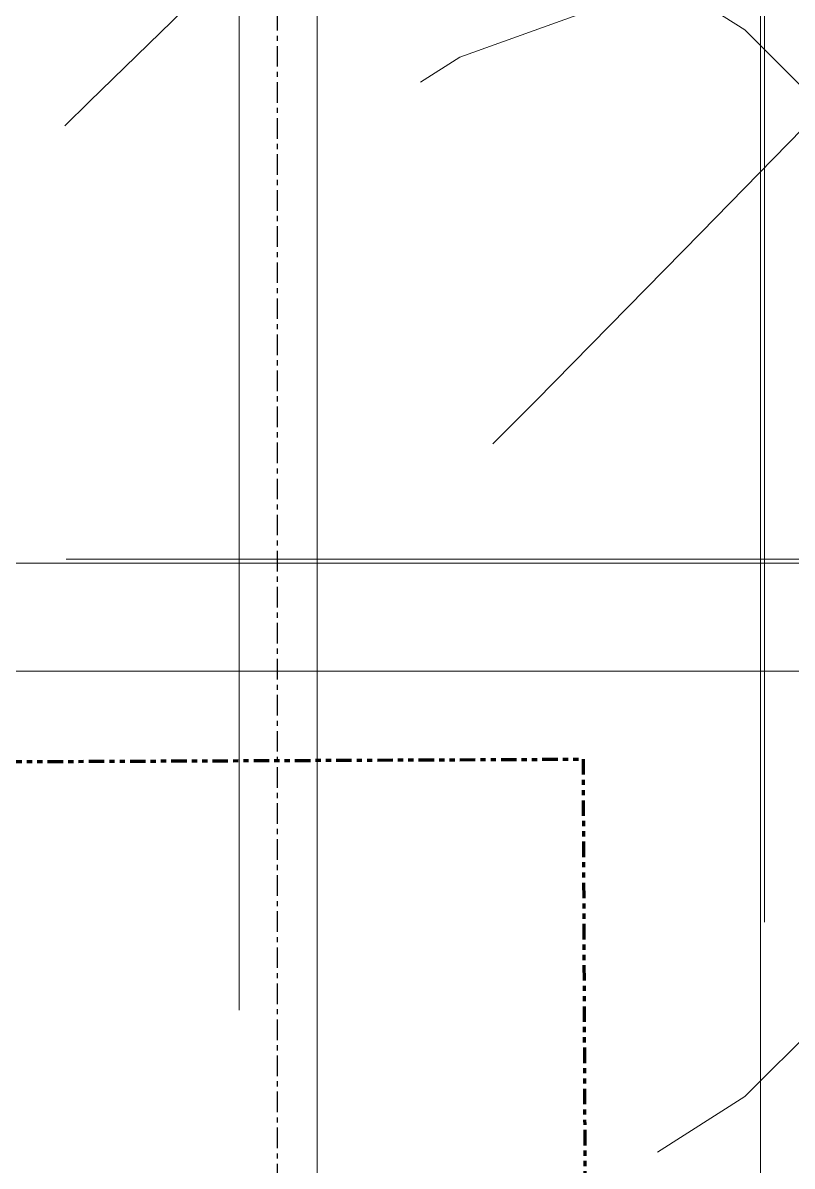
# Model space of a CAD drawing. Header units: inches. Extents: x 9391 to 11530, y 1186 to 2858.
# Drawn here: x 11274.07 to 11292.73, y 2606.84 to 2634.58 of the extents above; entities that cross this region are included whole.
import ezdxf

# ---------------------------------------------------------------- set-up
doc = ezdxf.new("R2010")
doc.units = ezdxf.units.IN
doc.header["$MEASUREMENT"] = 0
doc.linetypes.add('Double Dash 3_8_', pattern=[1, 0.375, -0.125, 0.125, -0.125, 0.125, -0.125])
doc.linetypes.add('Grid Line 1_2_', pattern=[0.875, 0.5, -0.125, 0.125, -0.125])
for name, color, linetype, lineweight in [('A-DETL-GENF-1', 254, 'Continuous', 9), ('A-DETL-GENF-2', 253, 'Continuous', 9), ('A-DETL-GENF-3', 9, 'Continuous', 9), ('C-PROP-LINE', 91, 'Double Dash 3_8_', 211), ('S-GRID-1', 1, 'Grid Line 1_2_', 30)]:
    doc.layers.add(name, color=color, linetype=linetype, lineweight=lineweight)

# ---------------------------------------------------------------- blocks, each defined once
blk = doc.blocks.new('magnolia 26756 - magnolia 26756-1522554-FLOOR PLAN - ROOF')
at = {"layer": 'A-DETL-GENF-1'}
for p, q in [((0, 6.019), (0, 7.6)), ((0, 4.463), (0, 6.666)), ((0, 6.666), (0, 4.842)), ((11.198, 5.53), (10.613, 6.126)), ((0, 5.23), (0, 6.019)), ((16.589, 0), (11.198, 5.53)), ((0, 4.644), (0, 5.23)), ((0, 4.842), (0, 4.632)), ((0, 4.632), (0, 4.644)), ((0, 1.867), (0, 4.463)), ((0, -0.103), (0, 2.133)), ((0, 2.133), (0, 2.076)), ((0, 2.076), (0, 1.825)), ((0, 1.788), (0, 1.867)), ((0, 1.825), (0, 1.78)), ((0, 1.78), (0, 1.788)), ((-15.923, 0), (-13.732, 0)), ((-14.568, 0), (-15.518, 0)), ((-14.199, 0), (-15.031, 0)), ((-14.948, 0), (-14.474, 0)), ((-14.121, 0), (-14.744, 0)), ((-14.725, 0), (-14.199, 0)), ((-14.202, 0), (-14.568, 0)), ((-14.474, 0), (-13.115, 0)), ((-13.905, 0), (-14.202, 0)), ((-11.923, 0), (-14.121, 0)), ((-13.732, 0), (-13.905, 0)), ((-13.466, 0), (-13.796, 0)), ((-13.054, 0), (-13.466, 0)), ((-13.115, 0), (-12.599, 0)), ((-12.942, 0), (-13.054, 0)), ((-12.864, 0), (-12.942, 0)), ((-12.599, 0), (-12.864, 0)), ((-11.953, 0), (-12.066, 0)), ((-12.066, 0), (-11.691, 0)), ((-11.97, 0), (-11.953, 0)), ((-11.4, 0), (-11.923, 0)), ((-11.691, 0), (-11.351, 0)), ((-10.869, 0), (-11.4, 0)), ((-11.351, 0), (-10.417, 0)), ((-10.417, 0), (-10.09, 0)), ((-10.09, 0), (-9.733, 0)), ((-9.733, 0), (-9.283, 0)), ((-9.283, 0), (-9.122, 0)), ((-9.122, 0), (-8.999, 0)), ((-8.999, 0), (-8.907, 0)), ((-8.907, 0), (-8.799, 0)), ((-8.799, 0), (-8.585, 0)), ((-8.585, 0), (-8.333, 0)), ((-8.333, 0), (-8.057, 0)), ((-8.057, 0), (-7.775, 0)), ((-7.775, 0), (-7.5, 0)), ((-7.5, 0), (-7.247, 0)), ((-7.247, 0), (-7.033, 0)), ((-7.033, 0), (-6.281, 0)), ((-6.281, 0), (-5.713, 0)), ((-5.713, 0), (-5.443, 0)), ((-5.2, 0), (-5.479, 0)), ((-5.443, 0), (-5.2, 0)), ((-3.304, 0), (-3.012, 0)), ((-3.012, 0), (-2.796, 0)), ((-2.796, 0), (-2.666, 0)), ((-2.666, 0), (-1.882, 0)), ((-2.466, 0), (-2.584, 0)), ((-2.41, 0), (-2.466, 0)), ((-2.287, 0), (-2.41, 0)), ((-2.09, 0), (-2.287, 0)), ((-0.432, 0), (-2.09, 0)), ((-1.882, 0), (-1.251, 0)), ((-1.035, 0), (-1.267, 0)), ((-1.267, 0), (-0.495, 0)), ((-1.251, 0), (-1.067, 0)), ((-1.067, 0), (-1.086, 0)), ((-1.086, 0), (-1.044, 0)), ((-1.044, 0), (-0.979, 0)), ((-0.936, 0), (-1.035, 0)), ((-0.979, 0), (-0.93, 0)), ((-0.93, 0), (-0.936, 0)), ((-0.495, 0), (-0.424, 0)), ((-0.406, 0), (-0.432, 0)), ((-0.424, 0), (-0.406, 0)), ((6.833, 0), (0, 0)), ((7.156, 0), (6.833, 0)), ((7.553, 0), (7.156, 0)), ((7.993, 0), (7.553, 0)), ((8.443, 0), (7.993, 0)), ((8.871, 0), (8.443, 0)), ((9.245, 0), (8.871, 0)), ((9.533, 0), (9.245, 0)), ((13.536, 0), (9.533, 0)), ((13.243, 0), (12.399, 0)), ((12.399, 0), (12.581, 0)), ((12.581, 0), (12.768, 0)), ((12.768, 0), (12.983, 0)), ((12.983, 0), (14.532, 0)), ((-13.796, 0), (-15.239, 0)), ((-14.932, 0), (-13.199, 0)), ((-13.199, 0), (-14.266, 0)), ((-14.266, 0), (-13.824, 0)), ((-13.824, 0), (-13.671, 0)), ((-13.671, 0), (-13.545, 0)), ((-13.545, 0), (-13.199, 0)), ((-13.199, 0), (-12.304, 0)), ((-12.304, 0), (-12.095, 0)), ((-12.095, 0), (-11.97, 0)), ((-5.479, 0), (-5.462, 0)), ((-5.462, 0), (-5.384, 0)), ((-5.384, 0), (-5.033, 0)), ((-5.033, 0), (-4.537, 0)), ((-4.537, 0), (-4.077, 0)), ((-4.077, 0), (-3.662, 0)), ((-3.662, 0), (-3.304, 0)), ((-2.584, 0), (-2.516, 0)), ((-2.516, 0), (-2.362, 0)), ((-2.362, 0), (-2.1, 0)), ((-2.1, 0), (-1.726, 0)), ((-1.726, 0), (-1.471, 0)), ((-1.471, 0), (-1.304, 0)), ((-1.304, 0), (-1.196, 0)), ((-1.196, 0), (-0.933, 0)), ((-0.933, 0), (-0.103, 0)), ((-0.103, 0), (2.133, 0)), ((0, 0), (0, -10.933)), ((0, -0.933), (0, -0.103)), ((1.825, 0), (1.78, 0)), ((1.78, 0), (1.788, 0)), ((1.788, 0), (1.867, 0)), ((2.076, 0), (1.825, 0)), ((1.867, 0), (4.463, 0)), ((2.133, 0), (2.076, 0)), ((4.463, 0), (6.666, 0)), ((4.842, 0), (4.632, 0)), ((4.632, 0), (4.644, 0)), ((4.644, 0), (5.23, 0)), ((6.666, 0), (4.842, 0)), ((5.23, 0), (6.019, 0)), ((6.019, 0), (7.6, 0)), ((7.404, 0), (7.2, 0)), ((7.2, 0), (7.842, 0)), ((7.87, 0), (7.404, 0)), ((7.6, 0), (7.794, 0)), ((7.794, 0), (7.947, 0)), ((7.842, 0), (8.497, 0)), ((8.24, 0), (7.87, 0)), ((7.947, 0), (8.199, 0)), ((8.199, 0), (8.362, 0)), ((8.723, 0), (8.24, 0)), ((8.45, 0), (8.266, 0)), ((8.266, 0), (9.94, 0)), ((8.362, 0), (8.45, 0)), ((8.497, 0), (9.149, 0)), ((9.333, 0), (8.723, 0)), ((9.149, 0), (10.391, 0)), ((9.477, 0), (9.333, 0)), ((9.679, 0), (9.477, 0)), ((10.48, 0), (9.679, 0)), ((9.94, 0), (10.249, 0)), ((10.249, 0), (10.457, 0)), ((10.391, 0), (11.459, 0)), ((10.457, 0), (10.533, 0)), ((10.533, 0), (10.48, 0)), ((11.459, 0), (11.598, 0)), ((11.598, 0), (11.881, 0)), ((11.881, 0), (12.138, 0)), ((12.138, 0), (12.246, 0)), ((12.246, 0), (12.333, 0)), ((12.333, 0), (12.451, 0)), ((12.451, 0), (12.501, 0)), ((12.501, 0), (12.534, 0)), ((12.534, 0), (12.586, 0)), ((12.586, 0), (12.707, 0)), ((12.707, 0), (12.933, 0)), ((12.933, 0), (13.286, 0)), ((0, -0.424), (0, -0.406)), ((0, -0.406), (0, -0.432)), ((0, -0.495), (0, -0.424)), ((0, -0.432), (0, -2.09)), ((0, -1.267), (0, -0.495)), ((0, -0.979), (0, -0.93)), ((0, -0.93), (0, -0.936)), ((0, -1.196), (0, -0.933)), ((0, -0.936), (0, -1.035)), ((0, -1.044), (0, -0.979)), ((0, -1.035), (0, -1.267)), ((0, -1.086), (0, -1.044)), ((0, -1.251), (0, -1.067)), ((0, -1.067), (0, -1.086)), ((0, -1.304), (0, -1.196)), ((0, -1.882), (0, -1.251)), ((0, -1.471), (0, -1.304)), ((0, -1.726), (0, -1.471)), ((0, -2.1), (0, -1.726)), ((0, -2.666), (0, -1.882)), ((0, -2.09), (0, -2.287)), ((0, -2.362), (0, -2.1)), ((0, -2.287), (0, -2.41)), ((0, -2.516), (0, -2.362)), ((0, -2.41), (0, -2.466)), ((0, -2.466), (0, -2.584)), ((0, -2.584), (0, -2.516)), ((0, -2.796), (0, -2.666)), ((0, -3.012), (0, -2.796)), ((0, -3.304), (0, -3.012)), ((0, -3.662), (0, -3.304)), ((0, -4.077), (0, -3.662)), ((0, -4.537), (0, -4.077)), ((0, -5.033), (0, -4.537)), ((0, -5.384), (0, -5.033)), ((0, -5.443), (0, -5.2)), ((0, -5.2), (0, -5.479)), ((0, -5.462), (0, -5.384)), ((0, -5.713), (0, -5.443)), ((0, -5.479), (0, -5.462)), ((0, -6.281), (0, -5.713)), ((0, -7.033), (0, -6.281)), ((0, -7.247), (0, -7.033)), ((0, -7.5), (0, -7.247)), ((12.942, -10.372), (14.902, -7.292)), ((0, -7.775), (0, -7.5)), ((0, -8.057), (0, -7.775)), ((-14.292, -8.251), (-12.942, -10.372)), ((0, -8.333), (0, -8.057)), ((0, -8.585), (0, -8.333)), ((0, -8.799), (0, -8.585)), ((0, -8.907), (0, -8.799)), ((0, -8.999), (0, -8.907)), ((0, -9.122), (0, -8.999)), ((0, -9.283), (0, -9.122)), ((0, -9.733), (0, -9.283)), ((0, -10.09), (0, -9.733)), ((0, -10.417), (0, -10.09)), ((-12.942, -10.372), (-10.372, -12.942)), ((0, -11.351), (0, -10.417)), ((10.372, -12.942), (12.942, -10.372)), ((0, -10.762), (0, -10.758)), ((0, -10.758), (0, -10.776)), ((0, -10.791), (0, -10.762)), ((0, -10.776), (0, -10.814)), ((0, -10.847), (0, -10.791)), ((0, -10.814), (0, -10.869)), ((0, -10.933), (0, -10.847)), ((0, -10.869), (0, -11.4)), ((0, -11.691), (0, -11.351)), ((0, -11.4), (0, -11.923))]:
    blk.add_line(p, q, dxfattribs=at)
blk = doc.blocks.new('magnolia 26756 - magnolia 26756-V88-FLOOR PLAN - ROOF')
at = {"layer": 'A-DETL-GENF-1'}
for p, q in [((0, 24.379), (0, 24.398)), ((0, 24.398), (0, 23.664)), ((0, 24.26), (0, 24.379)), ((0, 24.07), (0, 24.26)), ((0, 23.165), (0, 24.07)), ((0, 23.664), (0, 22.7)), ((0, 22.259), (0, 23.165)), ((0, 22.7), (0, 21.8)), ((0, 22.332), (0, 22.383)), ((0, 22.383), (0, 22.364)), ((0, 22.364), (0, 22.109)), ((0, 22.188), (0, 22.332)), ((0, 22.132), (0, 22.259)), ((0, 21.727), (0, 22.188)), ((0, 22.109), (0, 22.132)), ((0, 21.954), (0, 22.065)), ((0, 22.065), (0, 22.013)), ((0, 22.013), (0, 20.465)), ((0, 21.706), (0, 21.954)), ((0, 21.779), (0, 21.865)), ((0, 21.865), (0, 21.516)), ((0, 21.8), (0, 21.465)), ((0, 21.63), (0, 21.779)), ((0, 21.604), (0, 21.727)), ((0, 21.356), (0, 21.706)), ((0, 21.433), (0, 21.63)), ((0, 21.465), (0, 21.604)), ((0, 21.516), (0, 21.479)), ((0, 21.479), (0, 21.465)), ((0, 21.465), (0, 21.405)), ((0, 20.465), (0, 21.433)), ((0, 21.405), (0, 21.311)), ((0, 19.599), (0, 21.356)), ((0, 21.265), (0, 21.339)), ((0, 21.339), (0, 21.226)), ((0, 21.311), (0, 20.978)), ((0, 21.137), (0, 21.265)), ((0, 21.226), (0, 20.203)), ((0, 20.956), (0, 21.137)), ((0, 20.978), (0, 20.9)), ((0, 19.822), (0, 20.956)), ((0, 20.9), (0, 20.865)), ((0, 20.865), (0, 20.242)), ((0, 19.957), (0, 20.265)), ((0, 20.265), (0, 20.044)), ((0, 20.242), (0, 20.032)), ((0, 20.203), (0, 20.132)), ((0, 19.714), (0, 20.132)), ((0, 20.132), (0, 20.123)), ((0, 20.132), (0, 19.893)), ((0, 20.123), (0, 19.953)), ((0, 20.044), (0, 19.739)), ((0, 20.032), (0, 19.794)), ((0, 19.932), (0, 20.019)), ((0, 20.019), (0, 19.921)), ((0, 19.767), (0, 19.957)), ((0, 19.953), (0, 19.671)), ((0, 19.701), (0, 19.932)), ((0, 19.921), (0, 19.599)), ((0, 19.893), (0, 19.399)), ((0, 19.465), (0, 19.822)), ((0, 19.794), (0, 19.553)), ((0, 19.403), (0, 19.767)), ((0, 19.739), (0, 19.465)), ((0, 19.554), (0, 19.714)), ((0, 19.363), (0, 19.701)), ((0, 19.671), (0, 19.327)), ((0, 19.065), (0, 19.554)), ((0, 19.553), (0, 19.334)), ((0, 19.215), (0, 19.403)), ((0, 19.399), (0, 15.932)), ((0, 18.961), (0, 19.363)), ((0, 19.334), (0, 19.163)), ((0, 19.327), (0, 18.971)), ((0, 18.68), (0, 19.215)), ((0, 19.163), (0, 19.065)), ((0, 18.971), (0, 18.653)), ((0, 18.532), (0, 18.961)), ((0, 18.158), (0, 18.68)), ((0, 18.653), (0, 18.424)), ((0, 18.36), (0, 18.532)), ((0, 18.424), (0, 18.039)), ((0, 18.259), (0, 18.36)), ((0, 18.131), (0, 18.259)), ((0, 16.762), (0, 18.158)), ((0, 18.034), (0, 18.131)), ((0, 18.039), (0, 16.307)), ((0, 17.868), (0, 18.034)), ((0, 17.852), (0, 17.965)), ((0, 17.965), (0, 17.598)), ((0, 17.813), (0, 17.914)), ((0, 17.914), (0, 17.865)), ((0, 17.599), (0, 17.868)), ((0, 17.865), (0, 17.36)), ((0, 17.678), (0, 17.852)), ((0, 17.601), (0, 17.813)), ((0, 17.726), (0, 17.732)), ((0, 17.732), (0, 17.445)), ((0, 16.958), (0, 17.732)), ((0, 17.732), (0, 17.503)), ((0, 17.609), (0, 17.732)), ((0, 17.732), (0, 17.73)), ((0, 17.73), (0, 17.517)), ((0, 17.705), (0, 17.726)), ((0, 17.671), (0, 17.705)), ((0, 17.014), (0, 17.678)), ((0, 17.565), (0, 17.671)), ((0, 17.41), (0, 17.609)), ((0, 16.399), (0, 17.601)), ((0, 17.465), (0, 17.599)), ((0, 17.507), (0, 17.599)), ((0, 17.599), (0, 17.429)), ((0, 17.598), (0, 17.526)), ((0, 17.416), (0, 17.565)), ((0, 17.526), (0, 17.507)), ((0, 17.517), (0, 17.156)), ((0, 17.503), (0, 16.885)), ((0, 17.422), (0, 17.465)), ((0, 17.445), (0, 17.422)), ((0, 17.429), (0, 16.602)), ((0, 17.096), (0, 17.416)), ((0, 16.229), (0, 17.41)), ((0, 17.36), (0, 17.083)), ((0, 17.156), (0, 15.466)), ((0, 16.71), (0, 17.096)), ((0, 17.083), (0, 16.978)), ((0, 16.816), (0, 17.014)), ((0, 16.978), (0, 16.817)), ((0, 15.199), (0, 16.958)), ((0, 16.885), (0, 16.706)), ((0, 16.817), (0, 16.324)), ((0, 16.666), (0, 16.816)), ((0, 16.384), (0, 16.762)), ((0, 15.873), (0, 16.71)), ((0, 16.706), (0, 16.544)), ((0, 16.492), (0, 16.666)), ((0, 16.602), (0, 16.432)), ((0, 16.544), (0, 16.399)), ((0, 16.266), (0, 16.492)), ((0, 16.432), (0, 15.651)), ((0, 16.066), (0, 16.384)), ((0, 16.324), (0, 15.599)), ((0, 16.307), (0, 16.266)), ((0, 15.932), (0, 16.229)), ((0, 15.832), (0, 16.066)), ((0, 15.161), (0, 15.873)), ((0, 15.603), (0, 15.866)), ((0, 15.866), (0, 15.862)), ((0, 15.862), (0, 15.803)), ((0, 14.932), (0, 15.832)), ((0, 15.832), (0, 15.549)), ((0, 15.703), (0, 15.832)), ((0, 15.803), (0, 15.703)), ((0, 15.703), (0, 15.199)), ((0, 15.649), (0, 15.703)), ((0, 15.651), (0, 15.177)), ((0, 15.645), (0, 15.649)), ((0, 15.649), (0, 15.64)), ((0, 15.64), (0, 15.649)), ((0, 15.599), (0, 15.645)), ((0, 15.443), (0, 15.603)), ((0, 15.549), (0, 15.436)), ((0, 15.466), (0, 15.319)), ((0, 15.345), (0, 15.443)), ((0, 15.436), (0, 15.329)), ((0, 15.183), (0, 15.345)), ((0, 15.329), (0, 15.216)), ((0, 15.319), (0, 15.183)), ((0, 15.216), (0, 15.087)), ((0, 15.038), (0, 15.183)), ((0, 15.183), (0, 14.84)), ((0, 15.177), (0, 14.932)), ((0, 14.932), (0, 15.161)), ((0, 15.087), (0, 14.932)), ((0, 14.799), (0, 15.038)), ((0, 14.77), (0, 14.932)), ((0, 14.932), (0, 14.818)), ((0, 14.84), (0, 14.666)), ((0, 14.818), (0, 14.655)), ((0, 14.614), (0, 14.799)), ((0, 14.603), (0, 14.77)), ((0, 14.642), (0, 14.692)), ((0, 14.692), (0, 14.684)), ((0, 14.684), (0, 14.507)), ((0, 14.666), (0, 14.457)), ((0, 14.655), (0, 14.449)), ((0, 14.532), (0, 14.642)), ((0, 14.166), (0, 14.614)), ((0, 14.437), (0, 14.603)), ((0, 12.983), (0, 14.532)), ((0, 14.457), (0, 14.211)), ((0, 14.449), (0, 13.332)), ((0, 14.275), (0, 14.437)), ((0, 14.028), (0, 14.399)), ((0, 14.399), (0, 14.26)), ((0, 14.123), (0, 14.275)), ((0, 14.26), (0, 13.819)), ((0, 14.211), (0, 13.927)), ((0, 14.029), (0, 14.166)), ((0, 13.985), (0, 14.123)), ((0, 13.886), (0, 14.029)), ((0, 13.332), (0, 14.028)), ((0, 13.413), (0, 13.985)), ((0, 13.927), (0, 13.605)), ((0, 13.732), (0, 13.886)), ((0, 13.819), (0, 13.683)), ((0, 13.755), (0, 13.78)), ((0, 13.78), (0, 13.775)), ((0, 13.775), (0, 13.732)), ((0, 13.704), (0, 13.755)), ((0, 13.635), (0, 13.704)), ((0, 13.683), (0, 13.564)), ((0, 13.554), (0, 13.635)), ((0, 13.605), (0, 13.243)), ((0, 13.564), (0, 13.466)), ((0, 13.466), (0, 13.554)), ((0, 13.286), (0, 13.413)), ((0, 12.933), (0, 13.286)), ((0, 13.243), (0, 12.399)), ((0, 12.768), (0, 12.983)), ((0, 12.707), (0, 12.933)), ((0, 12.581), (0, 12.768)), ((0, 12.586), (0, 12.707)), ((0, 12.534), (0, 12.586)), ((0, 12.399), (0, 12.581)), ((0, 12.501), (0, 12.534)), ((0, 12.451), (0, 12.501)), ((0, 12.333), (0, 12.451)), ((0, 12.246), (0, 12.333)), ((0, 12.138), (0, 12.246)), ((0, 11.881), (0, 12.138)), ((0, 11.598), (0, 11.881)), ((0, 11.459), (0, 11.598)), ((0, 10.391), (0, 11.459)), ((0, 10.457), (0, 10.533)), ((0, 10.533), (0, 10.48)), ((0, 10.48), (0, 9.679)), ((0, 10.249), (0, 10.457)), ((0, 9.149), (0, 10.391)), ((0, 9.94), (0, 10.249)), ((0, 8.266), (0, 9.94)), ((0, 9.679), (0, 9.477)), ((0, 9.477), (0, 9.333)), ((0, 9.333), (0, 8.723)), ((0, 8.497), (0, 9.149)), ((0, 8.723), (0, 8.24)), ((0, 7.842), (0, 8.497)), ((0, 8.362), (0, 8.45)), ((0, 8.45), (0, 8.266)), ((0, 8.199), (0, 8.362)), ((0, 8.24), (0, 7.87)), ((0, 7.947), (0, 8.199)), ((0, 7.794), (0, 7.947)), ((0, 7.87), (0, 7.404)), ((0, 7.2), (0, 7.842)), ((0, 7.6), (0, 7.794)), ((0, 6.019), (0, 7.6)), ((0, 7.404), (0, 7.2))]:
    blk.add_line(p, q, dxfattribs=at)
at = {"layer": 'A-DETL-GENF-3'}
for p, q in [((0, 14.507), (0, 14.132)), ((0, 12.045), (0, 9.533)), ((0, 9.533), (0, 9.245)), ((0, 9.245), (0, 9.145))]:
    blk.add_line(p, q, dxfattribs=at)
blk = doc.blocks.new('magnolia 26756 - magnolia 26756-V101-FLOOR PLAN - ROOF')
at = {"layer": 'A-DETL-GENF-1'}
for p, q in [((0, 17.199), (0, 13.732)), ((0, 15.695), (0, 16.255)), ((0, 15.932), (0, 14.932)), ((0, 15.567), (0, 15.81)), ((0, 15.031), (0, 15.695)), ((0, 15.518), (0, 15.599)), ((0, 15.599), (0, 14.948)), ((0, 15.239), (0, 15.567)), ((0, 14.568), (0, 15.518)), ((0, 13.796), (0, 15.239)), ((0, 14.199), (0, 15.031)), ((0, 14.948), (0, 14.474)), ((0, 14.932), (0, 13.199)), ((0, 14.744), (0, 14.82)), ((0, 14.82), (0, 14.806)), ((0, 14.806), (0, 14.725)), ((0, 14.121), (0, 14.744)), ((0, 14.725), (0, 14.199)), ((0, 14.202), (0, 14.568)), ((0, 14.474), (0, 13.115)), ((0, 13.199), (0, 14.266)), ((0, 14.266), (0, 13.824)), ((0, 13.905), (0, 14.202)), ((0, 12.138), (0, 14.121)), ((0, 13.732), (0, 13.905)), ((0, 13.824), (0, 13.671)), ((0, 13.466), (0, 13.796)), ((0, 13.671), (0, 13.545)), ((0, 13.545), (0, 13.199)), ((0, 13.054), (0, 13.466)), ((0, 13.199), (0, 12.304)), ((0, 13.115), (0, 12.599)), ((0, 12.942), (0, 13.054)), ((0, 12.864), (0, 12.942)), ((0, 12.599), (0, 12.864)), ((0, 12.304), (0, 12.095)), ((0, 12.095), (0, 11.97)), ((0, 11.953), (0, 12.066)), ((0, 12.066), (0, 11.691)), ((0, 11.97), (0, 11.953)), ((0, 11.691), (0, 11.351)), ((0, 11.351), (0, 10.417)), ((0, 10.417), (0, 10.09)), ((0, 10.09), (0, 9.733)), ((0, 9.733), (0, 9.283)), ((0, 9.283), (0, 9.122)), ((0, 9.122), (0, 8.999)), ((0, 8.999), (0, 8.907)), ((0, 8.907), (0, 8.799)), ((0, 8.799), (0, 8.585)), ((0, 8.585), (0, 8.333)), ((0, 8.333), (0, 8.057)), ((0, 8.057), (0, 7.775)), ((0, 7.775), (0, 7.5)), ((0, 7.5), (0, 7.247)), ((0, 7.247), (0, 7.033)), ((0, 7.033), (0, 6.281)), ((0, 6.281), (0, 5.713)), ((0, 5.713), (0, 5.443)), ((0, 5.2), (0, 5.479)), ((0, 5.479), (0, 5.462)), ((0, 5.462), (0, 5.384)), ((0, 5.443), (0, 5.2)), ((0, 5.384), (0, 5.033)), ((0, 5.033), (0, 4.537)), ((0, 4.537), (0, 4.077)), ((0, 4.077), (0, 3.662)), ((0, 3.662), (0, 3.304)), ((0, 3.304), (0, 3.012)), ((0, 3.012), (0, 2.796)), ((0, 2.796), (0, 2.666)), ((0, 2.666), (0, 1.882)), ((0, 2.466), (0, 2.584)), ((0, 2.584), (0, 2.516)), ((0, 2.516), (0, 2.362)), ((0, 2.41), (0, 2.466)), ((0, 2.287), (0, 2.41)), ((0, 2.362), (0, 2.1)), ((0, 2.09), (0, 2.287)), ((0, 2.1), (0, 1.726)), ((0, 0.432), (0, 2.09)), ((0, 1.882), (0, 1.251)), ((0, 1.726), (0, 1.471)), ((0, 1.471), (0, 1.304)), ((0, 1.304), (0, 1.196)), ((0, 1.035), (0, 1.267)), ((0, 1.267), (0, 0.495)), ((0, 1.251), (0, 1.067)), ((0, 1.196), (0, 0.933)), ((0, 1.067), (0, 1.086)), ((0, 1.086), (0, 1.044)), ((0, 1.044), (0, 0.979)), ((0, 0.936), (0, 1.035)), ((0, 0.979), (0, 0.93)), ((0, 0.93), (0, 0.936)), ((0, 0.933), (0, 0.102)), ((0, 0.495), (0, 0.424)), ((0, 0.406), (0, 0.432)), ((0, 0.424), (0, 0.406)), ((-17.433, 0), (-20.865, 0)), ((-17.433, 0), (-16.799, 0)), ((-16.595, 0), (-17.027, 0)), ((-16.799, 0), (-16.662, 0)), ((-16.662, 0), (-16.546, 0)), ((-16.506, 0), (-16.655, 0)), ((-16.655, 0), (-16.552, 0)), ((-16.538, 0), (-16.595, 0)), ((-16.552, 0), (-16.538, 0)), ((-16.546, 0), (-16.462, 0)), ((-16.431, 0), (-16.506, 0)), ((-16.462, 0), (-16.42, 0)), ((-16.42, 0), (-16.431, 0)), ((-15.81, 0), (-15.932, 0)), ((-15.932, 0), (-14.932, 0)), ((-15.567, 0), (-15.81, 0)), ((-15.239, 0), (-15.567, 0)), ((-13.796, 0), (-15.239, 0)), ((-14.932, 0), (-13.199, 0)), ((-13.199, 0), (-14.266, 0)), ((-14.266, 0), (-13.824, 0)), ((-13.824, 0), (-13.671, 0)), ((-13.466, 0), (-13.796, 0)), ((-13.671, 0), (-13.545, 0)), ((-13.545, 0), (-13.199, 0)), ((-13.199, 0), (-12.304, 0)), ((-12.304, 0), (-12.095, 0)), ((-12.095, 0), (-11.97, 0)), ((-11.97, 0), (-11.953, 0)), ((-5.2, 0), (-5.479, 0)), ((-5.479, 0), (-5.462, 0)), ((-5.462, 0), (-5.384, 0)), ((-5.384, 0), (-5.033, 0)), ((-5.033, 0), (-4.537, 0)), ((-4.537, 0), (-4.077, 0)), ((-4.077, 0), (-3.662, 0)), ((-3.662, 0), (-3.304, 0)), ((-3.304, 0), (-3.012, 0)), ((-2.466, 0), (-2.584, 0)), ((-2.584, 0), (-2.516, 0)), ((-2.516, 0), (-2.362, 0)), ((-2.362, 0), (-2.1, 0)), ((-2.1, 0), (-1.726, 0)), ((-1.726, 0), (-1.471, 0)), ((-1.471, 0), (-1.304, 0)), ((-1.304, 0), (-1.196, 0)), ((-1.196, 0), (-0.933, 0)), ((-0.933, 0), (-0.103, 0)), ((-0.103, 0), (2.133, 0)), ((0, 0.102), (0, -2.133)), ((-17.599, 0), (-18.566, 0)), ((-18.056, 0), (-17.821, 0)), ((-17.318, 0), (-17.949, 0)), ((-17.821, 0), (-17.532, 0)), ((-17.567, 0), (-17.599, 0)), ((-17.599, 0), (-17.567, 0)), ((-17.568, 0), (-17.599, 0)), ((-17.548, 0), (-17.568, 0)), ((-16.947, 0), (-17.567, 0)), ((-17.567, 0), (-17.546, 0)), ((-17.537, 0), (-17.548, 0)), ((-17.546, 0), (-17.536, 0)), ((-17.536, 0), (-17.537, 0)), ((-17.532, 0), (-17.502, 0)), ((-17.502, 0), (-17.449, 0)), ((-17.449, 0), (-17.376, 0)), ((-17.376, 0), (-17.283, 0)), ((-16.775, 0), (-17.318, 0)), ((-17.283, 0), (-17.171, 0)), ((-17.027, 0), (-17.199, 0)), ((-17.199, 0), (-13.732, 0)), ((-17.171, 0), (-16.899, 0)), ((-16.868, 0), (-16.947, 0)), ((-16.899, 0), (-16.868, 0)), ((-16.255, 0), (-16.775, 0)), ((-15.695, 0), (-16.255, 0)), ((-15.031, 0), (-15.695, 0)), ((-15.518, 0), (-15.599, 0)), ((-15.599, 0), (-14.948, 0)), ((-14.568, 0), (-15.518, 0)), ((-14.199, 0), (-15.031, 0)), ((-14.948, 0), (-14.474, 0)), ((-14.744, 0), (-14.82, 0)), ((-14.82, 0), (-14.806, 0)), ((-14.806, 0), (-14.725, 0)), ((-14.121, 0), (-14.744, 0)), ((-14.725, 0), (-14.199, 0)), ((-14.202, 0), (-14.568, 0)), ((-14.474, 0), (-13.115, 0)), ((-13.905, 0), (-14.202, 0)), ((-12.969, 0), (-14.121, 0)), ((-13.732, 0), (-13.905, 0)), ((-13.054, 0), (-13.466, 0)), ((-13.115, 0), (-12.599, 0)), ((-12.942, 0), (-13.054, 0)), ((-12.864, 0), (-12.942, 0)), ((-12.599, 0), (-12.864, 0)), ((-11.953, 0), (-12.066, 0)), ((-12.066, 0), (-11.691, 0)), ((-11.691, 0), (-11.351, 0)), ((-11.351, 0), (-10.417, 0)), ((-10.417, 0), (-10.09, 0)), ((-10.09, 0), (-9.733, 0)), ((-9.733, 0), (-9.283, 0)), ((-9.283, 0), (-9.122, 0)), ((-9.122, 0), (-8.999, 0)), ((-8.999, 0), (-8.907, 0)), ((-8.907, 0), (-8.799, 0)), ((-8.799, 0), (-8.585, 0)), ((-8.585, 0), (-8.333, 0)), ((-8.333, 0), (-8.057, 0)), ((-8.057, 0), (-7.775, 0)), ((-7.775, 0), (-7.5, 0)), ((-7.5, 0), (-7.247, 0)), ((-7.247, 0), (-7.033, 0)), ((-7.033, 0), (-6.281, 0)), ((-6.281, 0), (-5.713, 0)), ((-5.713, 0), (-5.443, 0)), ((-5.443, 0), (-5.2, 0)), ((-3.012, 0), (-2.796, 0)), ((-2.796, 0), (-2.666, 0)), ((-2.666, 0), (-1.882, 0)), ((-2.41, 0), (-2.466, 0)), ((-2.287, 0), (-2.41, 0)), ((-2.09, 0), (-2.287, 0)), ((-0.432, 0), (-2.09, 0)), ((-1.882, 0), (-1.251, 0)), ((-1.035, 0), (-1.267, 0)), ((-1.267, 0), (-0.495, 0)), ((-1.251, 0), (-1.067, 0)), ((-1.067, 0), (-1.086, 0)), ((-1.086, 0), (-1.044, 0)), ((-1.044, 0), (-0.979, 0)), ((-0.936, 0), (-1.035, 0)), ((-0.979, 0), (-0.93, 0)), ((-0.93, 0), (-0.936, 0)), ((-0.495, 0), (-0.424, 0)), ((-0.406, 0), (-0.432, 0)), ((-0.424, 0), (-0.406, 0)), ((0, -1.825), (0, -1.78)), ((0, -1.78), (0, -1.788)), ((0, -1.788), (0, -1.867)), ((0, -2.076), (0, -1.825)), ((0, -1.867), (0, -4.463)), ((0, -2.133), (0, -2.076)), ((0, -4.463), (0, -6.666)), ((0, -4.842), (0, -4.632)), ((0, -4.632), (0, -4.644)), ((0, -4.644), (0, -5.23)), ((0, -6.666), (0, -4.842)), ((0, -5.23), (0, -6.019)), ((0, -6.019), (0, -7.6)), ((0, -7.404), (0, -7.2)), ((0, -7.2), (0, -7.842)), ((0, -7.87), (0, -7.404)), ((0, -7.6), (0, -7.794)), ((0, -7.794), (0, -7.947)), ((0, -7.842), (0, -8.497)), ((0, -8.24), (0, -7.87)), ((0, -7.947), (0, -8.199)), ((0, -8.199), (0, -8.362)), ((0, -8.723), (0, -8.24)), ((0, -8.45), (0, -8.266)), ((0, -8.266), (0, -9.94)), ((0, -8.362), (0, -8.45)), ((0, -8.497), (0, -9.149)), ((0, -9.333), (0, -8.723)), ((0, -9.149), (0, -10.391)), ((0, -9.533), (0, -9.245)), ((0, -9.477), (0, -9.333)), ((0, -9.679), (0, -9.477)), ((0, -13.292), (0, -9.533)), ((0, -10.48), (0, -9.679)), ((0, -9.94), (0, -10.249)), ((0, -10.249), (0, -10.457)), ((0, -10.391), (0, -11.459)), ((0, -10.457), (0, -10.533)), ((0, -10.533), (0, -10.48)), ((0, -11.459), (0, -11.598)), ((0, -11.598), (0, -11.881)), ((0, -11.881), (0, -12.138))]:
    blk.add_line(p, q, dxfattribs=at)
at = {"layer": 'A-DETL-GENF-2'}
for p, q in [((-7.292, 14.902), (-3.801, 16.151)), ((-8.25, 14.292), (-7.292, 14.902))]:
    blk.add_line(p, q, dxfattribs=at)
at = {"layer": 'A-DETL-GENF-3'}
for p, q in [((0, 11.923), (0, 12.138)), ((0, 11.4), (0, 11.923)), ((0, 10.869), (0, 11.4)), ((0, 0), (0, 10.933)), ((0, 10.933), (0, 10.847)), ((0, 10.814), (0, 10.869)), ((0, 10.847), (0, 10.791)), ((0, 10.776), (0, 10.814)), ((0, 10.791), (0, 10.762)), ((0, 10.758), (0, 10.776)), ((0, 10.762), (0, 10.758)), ((5.534, 0), (0, 0)), ((0, -8.443), (0, -8.349)), ((0, -8.871), (0, -8.443)), ((0, -9.245), (0, -8.871))]:
    blk.add_line(p, q, dxfattribs=at)
blk = doc.blocks.new('magnolia 26756 - magnolia 26756-V112-FLOOR PLAN - ROOF')
at = {"layer": 'A-DETL-GENF-1'}
for p, q in [((0, -1.867), (0, -4.463)), ((0, -4.463), (0, -6.666)), ((0, -4.842), (0, -4.632)), ((0, -4.632), (0, -4.644)), ((0, -4.644), (0, -5.23)), ((0, -6.666), (0, -4.842)), ((0, -5.23), (0, -6.019)), ((0, -6.019), (0, -7.6)), ((0, -7.404), (0, -7.2)), ((0, -7.2), (0, -7.842)), ((0, -7.87), (0, -7.404)), ((0, -7.6), (0, -7.794)), ((0, -7.794), (0, -7.947)), ((0, -7.842), (0, -8.497)), ((0, -8.24), (0, -7.87)), ((0, -7.947), (0, -8.199)), ((0, -8.199), (0, -8.362)), ((0, -8.723), (0, -8.24)), ((0, -8.45), (0, -8.266)), ((0, -8.266), (0, -9.94)), ((0, -8.362), (0, -8.45)), ((0, -8.497), (0, -9.149)), ((0, -9.333), (0, -8.723)), ((0, -9.149), (0, -10.391)), ((0, -9.477), (0, -9.333)), ((0, -9.679), (0, -9.477)), ((0, -10.48), (0, -9.679)), ((0, -9.94), (0, -10.249)), ((0, -10.249), (0, -10.457)), ((0, -10.391), (0, -11.459)), ((0, -10.457), (0, -10.533)), ((0, -10.533), (0, -10.48)), ((0, -11.459), (0, -11.598)), ((0, -11.598), (0, -11.881)), ((0, -11.881), (0, -12.138)), ((0, -12.138), (0, -12.246)), ((0, -12.246), (0, -12.333)), ((0, -12.333), (0, -12.451)), ((0, -13.243), (0, -12.399)), ((0, -12.399), (0, -12.581)), ((0, -12.451), (0, -12.501)), ((0, -12.501), (0, -12.534)), ((0, -12.534), (0, -12.586)), ((0, -12.581), (0, -12.768)), ((0, -12.586), (0, -12.707)), ((0, -12.707), (0, -12.933)), ((0, -12.768), (0, -12.983)), ((0, -12.933), (0, -13.286)), ((0, -12.983), (0, -14.532)), ((0, -13.605), (0, -13.243)), ((0, -13.286), (0, -13.413)), ((0, -14.449), (0, -13.332)), ((0, -13.332), (0, -14.028)), ((0, -13.413), (0, -13.985)), ((0, -13.564), (0, -13.466)), ((0, -13.466), (0, -13.554)), ((0, -13.554), (0, -13.635)), ((0, -13.683), (0, -13.564)), ((0, -13.927), (0, -13.605)), ((0, -13.635), (0, -13.704)), ((0, -13.819), (0, -13.683)), ((0, -13.704), (0, -13.755)), ((0, -13.775), (0, -13.732)), ((0, -13.732), (0, -13.886)), ((0, -13.755), (0, -13.78)), ((0, -13.78), (0, -13.775)), ((0, -14.26), (0, -13.819)), ((0, -13.886), (0, -14.029)), ((0, -14.211), (0, -13.927)), ((0, -13.985), (0, -14.123)), ((0, -14.028), (0, -14.399)), ((0, -14.029), (0, -14.166)), ((0, -14.123), (0, -14.275)), ((0, -14.166), (0, -14.614)), ((0, -14.457), (0, -14.211)), ((0, -14.399), (0, -14.26)), ((0, -14.275), (0, -14.437)), ((0, -14.437), (0, -14.603)), ((0, -14.655), (0, -14.449)), ((0, -14.666), (0, -14.457)), ((0, -14.532), (0, -14.642)), ((0, -14.603), (0, -14.77)), ((0, -14.614), (0, -14.799)), ((0, -14.684), (0, -14.627)), ((0, -14.642), (0, -14.692)), ((0, -14.818), (0, -14.655)), ((0, -14.84), (0, -14.666)), ((0, -14.692), (0, -14.684)), ((0, -14.77), (0, -14.932)), ((0, -14.799), (0, -15.038)), ((0, -14.932), (0, -14.818)), ((0, -15.183), (0, -14.84)), ((0, -14.932), (0, -15.161)), ((0, -15.177), (0, -14.932)), ((0, -14.932), (0, -15.832)), ((0, -15.087), (0, -14.932)), ((0, -15.038), (0, -15.183)), ((0, -15.216), (0, -15.087)), ((0, -15.161), (0, -15.873)), ((0, -15.651), (0, -15.177)), ((0, -15.183), (0, -15.345)), ((0, -15.319), (0, -15.183)), ((0, -15.703), (0, -15.199)), ((0, -15.199), (0, -16.958)), ((0, -15.329), (0, -15.216)), ((0, -15.466), (0, -15.319)), ((0, -15.436), (0, -15.329)), ((0, -15.345), (0, -15.443)), ((0, -15.549), (0, -15.436)), ((0, -15.443), (0, -15.603)), ((0, -17.156), (0, -15.466)), ((0, -15.832), (0, -15.549)), ((0, -16.324), (0, -15.599)), ((0, -15.599), (0, -15.645)), ((0, -15.603), (0, -15.866)), ((0, -15.649), (0, -15.64)), ((0, -15.64), (0, -15.649)), ((0, -15.645), (0, -15.649)), ((0, -15.649), (0, -15.703)), ((0, -16.432), (0, -15.651)), ((0, -15.803), (0, -15.703)), ((0, -15.703), (0, -15.832)), ((0, -15.862), (0, -15.803)), ((0, -15.832), (0, -16.066)), ((0, -15.866), (0, -15.862)), ((0, -15.873), (0, -16.71)), ((0, -19.399), (0, -15.932)), ((0, -15.932), (0, -16.229)), ((0, -16.066), (0, -16.384)), ((0, -16.229), (0, -17.41)), ((0, -16.307), (0, -16.266)), ((0, -16.266), (0, -16.492)), ((0, -18.039), (0, -16.307)), ((0, -16.817), (0, -16.324)), ((0, -16.384), (0, -16.762)), ((0, -16.544), (0, -16.399)), ((0, -16.399), (0, -17.601)), ((0, -16.602), (0, -16.432)), ((0, -16.492), (0, -16.666)), ((0, -16.706), (0, -16.544)), ((0, -17.429), (0, -16.602)), ((0, -16.666), (0, -16.816)), ((0, -16.885), (0, -16.706)), ((0, -16.71), (0, -17.096)), ((0, -16.762), (0, -18.158)), ((0, -16.816), (0, -17.014)), ((0, -16.978), (0, -16.817)), ((0, -17.503), (0, -16.885)), ((0, -16.958), (0, -17.732)), ((0, -17.083), (0, -16.978)), ((0, -17.014), (0, -17.678)), ((0, -17.36), (0, -17.083)), ((0, -17.096), (0, -17.416)), ((0, -17.517), (0, -17.156)), ((0, -17.865), (0, -17.36)), ((0, -17.41), (0, -17.609)), ((0, -17.416), (0, -17.565)), ((0, -17.445), (0, -17.422)), ((0, -17.422), (0, -17.465)), ((0, -17.599), (0, -17.429)), ((0, -17.732), (0, -17.445)), ((0, -17.465), (0, -17.599)), ((0, -17.732), (0, -17.503)), ((0, -17.526), (0, -17.507)), ((0, -17.507), (0, -17.599)), ((0, -17.73), (0, -17.517)), ((0, -17.598), (0, -17.526)), ((0, -17.565), (0, -17.671)), ((0, -17.965), (0, -17.598)), ((0, -17.599), (0, -17.868)), ((0, -17.601), (0, -17.813)), ((0, -17.609), (0, -17.732)), ((0, -17.671), (0, -17.705)), ((0, -17.678), (0, -17.852)), ((0, -17.705), (0, -17.726)), ((0, -17.726), (0, -17.732)), ((0, -17.732), (0, -17.73)), ((0, -17.813), (0, -17.914)), ((0, -17.852), (0, -17.965)), ((0, -17.914), (0, -17.865)), ((0, -17.868), (0, -18.034)), ((0, -18.034), (0, -18.131)), ((0, -18.424), (0, -18.039)), ((0, -18.131), (0, -18.259)), ((0, -18.158), (0, -18.68)), ((0, -18.259), (0, -18.36)), ((0, -18.36), (0, -18.532)), ((0, -18.653), (0, -18.424)), ((0, -18.532), (0, -18.961)), ((0, -18.971), (0, -18.653)), ((0, -18.68), (0, -19.215)), ((0, -18.961), (0, -19.363)), ((0, -19.327), (0, -18.971)), ((0, -19.163), (0, -19.065)), ((0, -19.065), (0, -19.554)), ((0, -19.334), (0, -19.163)), ((0, -19.215), (0, -19.403)), ((0, -19.671), (0, -19.327)), ((0, -19.553), (0, -19.334)), ((0, -19.363), (0, -19.701)), ((0, -19.893), (0, -19.399)), ((0, -19.403), (0, -19.767)), ((0, -19.739), (0, -19.465)), ((0, -19.465), (0, -19.822)), ((0, -19.794), (0, -19.553)), ((0, -19.554), (0, -19.714)), ((0, -19.921), (0, -19.599)), ((0, -19.599), (0, -21.356)), ((0, -19.953), (0, -19.671)), ((0, -19.701), (0, -19.932)), ((0, -19.714), (0, -20.132)), ((0, -20.044), (0, -19.739)), ((0, -19.767), (0, -19.957)), ((0, -20.032), (0, -19.794)), ((0, -19.822), (0, -20.956)), ((0, -20.132), (0, -19.893)), ((0, -20.019), (0, -19.921)), ((0, -19.932), (0, -20.019)), ((0, -20.123), (0, -19.953)), ((0, -19.957), (0, -20.265)), ((0, -20.242), (0, -20.032)), ((0, -20.265), (0, -20.044)), ((0, -20.132), (0, -20.123)), ((0, -20.203), (0, -20.132)), ((0, -21.226), (0, -20.203)), ((0, -20.865), (0, -20.242)), ((0, -22.013), (0, -20.465)), ((0, -20.465), (0, -21.433)), ((0, -20.9), (0, -20.865)), ((0, -20.978), (0, -20.9)), ((0, -20.956), (0, -21.137)), ((0, -21.311), (0, -20.978)), ((0, -21.137), (0, -21.265)), ((0, -21.339), (0, -21.226)), ((0, -21.265), (0, -21.339)), ((0, -21.405), (0, -21.311)), ((0, -21.356), (0, -21.706)), ((0, -21.465), (0, -21.405)), ((0, -21.433), (0, -21.63)), ((0, -21.479), (0, -21.465)), ((0, -21.465), (0, -21.604)), ((0, -21.8), (0, -21.465)), ((0, -21.516), (0, -21.479)), ((0, -21.865), (0, -21.516)), ((0, -21.604), (0, -21.727)), ((0, -21.63), (0, -21.779)), ((0, -21.706), (0, -21.954)), ((0, -21.727), (0, -22.188)), ((0, -21.779), (0, -21.865)), ((0, -22.7), (0, -21.8)), ((0, -21.954), (0, -22.065)), ((0, -22.065), (0, -22.013)), ((0, -22.364), (0, -22.109)), ((0, -22.109), (0, -22.132)), ((0, -22.132), (0, -22.259)), ((0, -22.188), (0, -22.332)), ((0, -22.259), (0, -23.165)), ((0, -22.332), (0, -22.383)), ((0, -22.383), (0, -22.364)), ((0, -23.664), (0, -22.7)), ((0, -23.165), (0, -24.07)), ((0, -24.398), (0, -23.664)), ((0, -24.07), (0, -24.26)), ((0, -24.26), (0, -24.379)), ((0, -24.379), (0, -24.398))]:
    blk.add_line(p, q, dxfattribs=at)
at = {"layer": 'A-DETL-GENF-2'}
for p, q in [((0, -8.443), (0, -8.349)), ((0, -8.871), (0, -8.443)), ((0, -9.245), (0, -8.871)), ((0, -9.467), (0, -9.245))]:
    blk.add_line(p, q, dxfattribs=at)
at = {"layer": 'A-DETL-GENF-3'}
for p, q in [((0, -9.533), (0, -9.467)), ((0, -13.536), (0, -9.533)), ((0, -14.132), (0, -13.536)), ((0, -14.507), (0, -14.132)), ((0, -14.627), (0, -14.507))]:
    blk.add_line(p, q, dxfattribs=at)
blk = doc.blocks.new('magnolia 26756 - magnolia 26756-V121-FLOOR PLAN - ROOF')
at = {"layer": 'A-DETL-GENF-1'}
for p, q in [((0, 0.102), (0, -2.133)), ((0, -1.825), (0, -1.78)), ((0, -1.78), (0, -1.788)), ((0, -1.788), (0, -1.867)), ((0, -2.076), (0, -1.825)), ((0, -1.867), (0, -4.463)), ((0, -2.133), (0, -2.076)), ((0, -4.463), (0, -6.666)), ((0, -4.842), (0, -4.632)), ((0, -4.632), (0, -4.644)), ((0, -4.644), (0, -5.23)), ((0, -6.666), (0, -4.842)), ((0, -5.23), (0, -6.019)), ((0, -6.019), (0, -7.6)), ((0, -7.404), (0, -7.2)), ((0, -7.2), (0, -7.842)), ((0, -7.87), (0, -7.404)), ((0, -7.6), (0, -7.794)), ((0, -7.794), (0, -7.947)), ((0, -7.842), (0, -8.497)), ((0, -8.24), (0, -7.87)), ((0, -7.947), (0, -8.199)), ((0, -8.199), (0, -8.362)), ((0, -8.723), (0, -8.24)), ((0, -8.45), (0, -8.266)), ((0, -8.266), (0, -9.94)), ((0, -8.362), (0, -8.45)), ((0, -8.497), (0, -9.149)), ((0, -8.871), (0, -8.585)), ((0, -9.333), (0, -8.723)), ((0, -9.245), (0, -8.871)), ((0, -9.149), (0, -10.391)), ((0, -9.533), (0, -9.245)), ((0, -9.477), (0, -9.333)), ((0, -9.679), (0, -9.477)), ((0, -13.536), (0, -9.533)), ((0, -10.48), (0, -9.679)), ((0, -9.94), (0, -10.249)), ((0, -10.249), (0, -10.457)), ((0, -10.391), (0, -11.459)), ((0, -10.457), (0, -10.533)), ((0, -10.533), (0, -10.48)), ((0, -11.459), (0, -11.598)), ((0, -11.598), (0, -11.881)), ((0, -11.881), (0, -12.138)), ((0, -12.138), (0, -12.246)), ((0, -12.246), (0, -12.333)), ((0, -12.333), (0, -12.451)), ((0, -13.243), (0, -12.399)), ((0, -12.399), (0, -12.581)), ((0, -12.451), (0, -12.501)), ((0, -12.501), (0, -12.534)), ((0, -12.534), (0, -12.586)), ((0, -12.581), (0, -12.768)), ((0, -12.586), (0, -12.707)), ((0, -12.707), (0, -12.933)), ((0, -12.768), (0, -12.983)), ((0, -12.933), (0, -13.286)), ((0, -12.983), (0, -14.532)), ((0, -13.605), (0, -13.243)), ((0, -13.286), (0, -13.413)), ((0, -14.449), (0, -13.332)), ((0, -13.332), (0, -14.028)), ((0, -13.413), (0, -13.985)), ((0, -13.564), (0, -13.466)), ((0, -13.466), (0, -13.554)), ((0, -14.132), (0, -13.536)), ((0, -13.554), (0, -13.635)), ((0, -13.683), (0, -13.564)), ((0, -13.927), (0, -13.605)), ((0, -13.635), (0, -13.704)), ((0, -13.819), (0, -13.683)), ((0, -13.704), (0, -13.755)), ((0, -13.775), (0, -13.732)), ((0, -13.732), (0, -13.886)), ((0, -13.755), (0, -13.78)), ((0, -13.78), (0, -13.775)), ((0, -14.26), (0, -13.819)), ((0, -13.886), (0, -14.029)), ((0, -14.211), (0, -13.927)), ((0, -13.985), (0, -14.123)), ((0, -14.028), (0, -14.399)), ((0, -14.029), (0, -14.166)), ((0, -14.123), (0, -14.275)), ((0, -14.507), (0, -14.132)), ((0, -14.166), (0, -14.614)), ((0, -14.457), (0, -14.211)), ((0, -14.399), (0, -14.26)), ((0, -14.275), (0, -14.437)), ((0, -14.437), (0, -14.603)), ((0, -14.655), (0, -14.449)), ((0, -14.666), (0, -14.457)), ((0, -14.684), (0, -14.507)), ((0, -14.532), (0, -14.642)), ((0, -14.603), (0, -14.77)), ((0, -14.614), (0, -14.799)), ((0, -14.642), (0, -14.692)), ((0, -14.818), (0, -14.655)), ((0, -14.84), (0, -14.666)), ((0, -14.692), (0, -14.684)), ((0, -14.77), (0, -14.932)), ((0, -14.799), (0, -15.038)), ((0, -14.932), (0, -14.818)), ((0, -15.183), (0, -14.84)), ((0, -14.932), (0, -15.161)), ((0, -15.177), (0, -14.932)), ((0, -14.932), (0, -15.832)), ((0, -15.087), (0, -14.932)), ((0, -15.038), (0, -15.183)), ((0, -15.216), (0, -15.087)), ((0, -15.161), (0, -15.873)), ((0, -15.651), (0, -15.177)), ((0, -15.183), (0, -15.345)), ((0, -15.319), (0, -15.183)), ((0, -15.703), (0, -15.199)), ((0, -15.199), (0, -16.958)), ((0, -15.329), (0, -15.216)), ((0, -15.466), (0, -15.319)), ((0, -15.436), (0, -15.329)), ((0, -15.345), (0, -15.443)), ((0, -15.549), (0, -15.436)), ((0, -15.443), (0, -15.603)), ((0, -17.156), (0, -15.466)), ((0, -15.832), (0, -15.549)), ((0, -16.324), (0, -15.599)), ((0, -15.599), (0, -15.645)), ((0, -15.603), (0, -15.866)), ((0, -15.649), (0, -15.64)), ((0, -15.64), (0, -15.649)), ((0, -15.645), (0, -15.649)), ((0, -15.649), (0, -15.703)), ((0, -16.432), (0, -15.651)), ((0, -15.803), (0, -15.703)), ((0, -15.703), (0, -15.832)), ((0, -15.862), (0, -15.803)), ((0, -15.832), (0, -16.066)), ((0, -15.866), (0, -15.862)), ((0, -15.873), (0, -16.71)), ((0, -19.399), (0, -15.932)), ((0, -15.932), (0, -16.229)), ((0, -16.066), (0, -16.384)), ((0, -16.229), (0, -17.41)), ((0, -16.307), (0, -16.266)), ((0, -16.266), (0, -16.492)), ((0, -18.039), (0, -16.307)), ((0, -16.817), (0, -16.324)), ((0, -16.384), (0, -16.762)), ((0, -16.544), (0, -16.399)), ((0, -16.399), (0, -17.601)), ((0, -16.602), (0, -16.432)), ((0, -16.492), (0, -16.666)), ((0, -16.706), (0, -16.544)), ((0, -17.429), (0, -16.602)), ((0, -16.666), (0, -16.816)), ((0, -16.885), (0, -16.706)), ((0, -16.71), (0, -17.096)), ((0, -16.762), (0, -18.158)), ((0, -16.816), (0, -17.014)), ((0, -16.978), (0, -16.817)), ((0, -17.503), (0, -16.885)), ((0, -16.958), (0, -17.732)), ((0, -17.083), (0, -16.978)), ((0, -17.014), (0, -17.678)), ((0, -17.36), (0, -17.083)), ((0, -17.096), (0, -17.416)), ((0, -17.517), (0, -17.156)), ((0, -17.865), (0, -17.36)), ((0, -17.41), (0, -17.609)), ((0, -17.416), (0, -17.565)), ((0, -17.445), (0, -17.422)), ((0, -17.422), (0, -17.465)), ((0, -17.599), (0, -17.429)), ((0, -17.732), (0, -17.445)), ((0, -17.465), (0, -17.599)), ((0, -17.732), (0, -17.503)), ((0, -17.526), (0, -17.507)), ((0, -17.507), (0, -17.599)), ((0, -17.73), (0, -17.517)), ((0, -17.598), (0, -17.526)), ((0, -17.565), (0, -17.671)), ((0, -17.965), (0, -17.598)), ((0, -17.599), (0, -17.868)), ((0, -17.601), (0, -17.813)), ((0, -17.609), (0, -17.732)), ((0, -17.671), (0, -17.705)), ((0, -17.678), (0, -17.852)), ((0, -17.705), (0, -17.726)), ((0, -17.726), (0, -17.732)), ((0, -17.732), (0, -17.73)), ((0, -17.813), (0, -17.914)), ((0, -17.852), (0, -17.965)), ((0, -17.914), (0, -17.865)), ((0, -17.868), (0, -18.034)), ((0, -18.034), (0, -18.131)), ((0, -18.424), (0, -18.039)), ((0, -18.131), (0, -18.259)), ((0, -18.158), (0, -18.68)), ((0, -18.259), (0, -18.36)), ((0, -18.36), (0, -18.532)), ((0, -18.653), (0, -18.424)), ((0, -18.532), (0, -18.961)), ((0, -18.971), (0, -18.653)), ((0, -18.68), (0, -19.215)), ((0, -18.961), (0, -19.363)), ((0, -19.327), (0, -18.971)), ((0, -19.163), (0, -19.065)), ((0, -19.065), (0, -19.554)), ((0, -19.334), (0, -19.163)), ((0, -19.215), (0, -19.403)), ((0, -19.671), (0, -19.327)), ((0, -19.553), (0, -19.334)), ((0, -19.363), (0, -19.701)), ((0, -19.893), (0, -19.399)), ((0, -19.403), (0, -19.767)), ((0, -19.739), (0, -19.465)), ((0, -19.465), (0, -19.822)), ((0, -19.794), (0, -19.553)), ((0, -19.554), (0, -19.714)), ((0, -19.921), (0, -19.599)), ((0, -19.599), (0, -21.356)), ((0, -19.953), (0, -19.671)), ((0, -19.701), (0, -19.932)), ((0, -19.714), (0, -20.132)), ((0, -20.044), (0, -19.739)), ((0, -19.767), (0, -19.957)), ((0, -20.032), (0, -19.794)), ((0, -19.822), (0, -20.956)), ((0, -20.132), (0, -19.893)), ((0, -20.019), (0, -19.921)), ((0, -19.932), (0, -20.019)), ((0, -20.123), (0, -19.953)), ((0, -19.957), (0, -20.265)), ((0, -20.242), (0, -20.032)), ((0, -20.265), (0, -20.044)), ((0, -20.132), (0, -20.123)), ((0, -20.203), (0, -20.132)), ((0, -21.226), (0, -20.203)), ((0, -20.865), (0, -20.242)), ((0, -22.013), (0, -20.465)), ((0, -20.465), (0, -21.433)), ((0, -20.9), (0, -20.865)), ((0, -20.978), (0, -20.9)), ((0, -20.956), (0, -21.137)), ((0, -21.311), (0, -20.978)), ((0, -21.137), (0, -21.265)), ((0, -21.339), (0, -21.226)), ((0, -21.265), (0, -21.339)), ((0, -21.405), (0, -21.311)), ((0, -21.356), (0, -21.706)), ((0, -21.465), (0, -21.405)), ((0, -21.433), (0, -21.63)), ((0, -21.479), (0, -21.465)), ((0, -21.465), (0, -21.604)), ((0, -21.8), (0, -21.465)), ((0, -21.516), (0, -21.479)), ((0, -21.865), (0, -21.516)), ((0, -21.604), (0, -21.727)), ((0, -21.63), (0, -21.779)), ((0, -21.706), (0, -21.954)), ((0, -21.727), (0, -22.188)), ((0, -21.779), (0, -21.865)), ((0, -22.7), (0, -21.8)), ((0, -21.954), (0, -22.065)), ((0, -22.065), (0, -22.013)), ((0, -22.364), (0, -22.109)), ((0, -22.109), (0, -22.132)), ((0, -22.132), (0, -22.259)), ((0, -22.188), (0, -22.332)), ((0, -22.259), (0, -23.165)), ((0, -22.332), (0, -22.383)), ((0, -22.383), (0, -22.364)), ((0, -23.664), (0, -22.7)), ((0, -23.165), (0, -24.07)), ((0, -24.398), (0, -23.664)), ((0, -24.07), (0, -24.26)), ((0, -24.26), (0, -24.379)), ((0, -24.379), (0, -24.398))]:
    blk.add_line(p, q, dxfattribs=at)
at = {"layer": 'A-DETL-GENF-3'}
for p, q in [((14.153, -2.499), (11.198, -5.53)), ((11.198, -5.53), (7.201, -9.601)), ((0, -8.443), (0, -8.349)), ((0, -8.585), (0, -8.443)), ((7.201, -9.601), (6.153, -10.658))]:
    blk.add_line(p, q, dxfattribs=at)
blk = doc.blocks.new('Family - ___-1646256-FLOOR PLAN - ROOF')
at = {"layer": 'C-PROP-LINE'}
for p, q in [((-2616.713, 11287.658), (-1833.859, 11291.07)), ((-2608.445, 9390.686), (-2616.713, 11287.658))]:
    blk.add_line(p, q, dxfattribs=at)

msp = doc.modelspace()

# ---------------------------------------------------------------- linework, layer by layer
at = {"layer": 'S-GRID-1'}
msp.add_line((11280.245, 1368.27), (11280.245, 2735.869), dxfattribs=at)

# ---------------------------------------------------------------- block references
at = {"layer": 'A-DETL-GENF-1'}
for name, p in [('magnolia 26756 - magnolia 26756-V112-FLOOR PLAN - ROOF', (11292.061, 2637.154)), ('magnolia 26756 - magnolia 26756-V121-FLOOR PLAN - ROOF', (11279.319, 2635.02)), ('magnolia 26756 - magnolia 26756-V101-FLOOR PLAN - ROOF', (11291.964, 2618.85))]:
    msp.add_blockref(name, p, dxfattribs=at)
at = {"layer": 'A-DETL-GENF-1', "rotation": 90.00000000000124}
for name, p in [('magnolia 26756 - magnolia 26756-1522554-FLOOR PLAN - ROOF', (11281.21, 2621.467)), ('magnolia 26756 - magnolia 26756-V88-FLOOR PLAN - ROOF', (11299.514, 2621.564))]:
    msp.add_blockref(name, p, dxfattribs=at)
at = {"layer": 'C-PROP-LINE', "rotation": 270.0000000000005}
msp.add_blockref('Family - ___-1646256-FLOOR PLAN - ROOF', (0, 0), dxfattribs=at)

doc.saveas('drawing.dxf')
